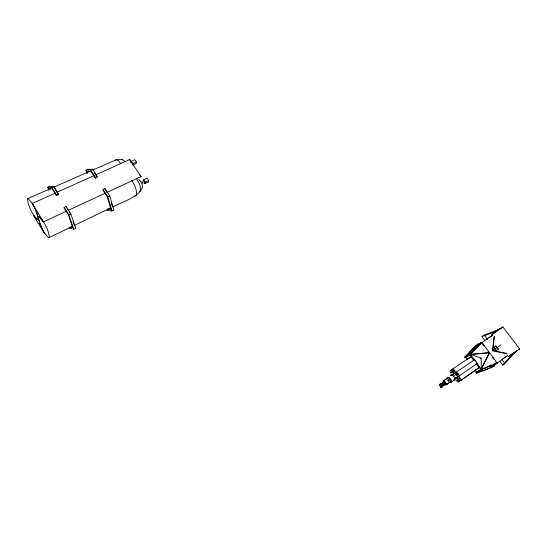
<?xml version="1.0" encoding="UTF-8"?>
<svg xmlns="http://www.w3.org/2000/svg" width="547" height="547" viewBox="0 0 547 547"><rect width="100%" height="100%" fill="white"/><g stroke="black" fill="none" stroke-linecap="round" stroke-linejoin="round"><path stroke-width="0.82" d="M451.439 374.948L451.925 375.201L451.535 375.126M85.927 170.199L87.835 169.344L92.614 169.221L97.27 176.449L97.236 177.201L95.308 178.076L95.335 177.331L90.679 170.09L85.927 170.199L86.898 173.324M106.884 210.39L111.985 210.978L113.892 210.075L109.701 195.915L104.976 188.599L103.041 189.488L103 190.226L107.226 196.783L111.014 209.474L107.212 209.05M104.935 189.33L104.976 188.599M131.13 162.862L131.301 161.358L134.904 159.724L136.401 161.987L136.21 163.491L133.338 164.797M494.454 336.268L492.847 350.449L492.437 350.716L494.044 336.549M132.62 165.126L132.798 163.621L131.301 161.358M143.341 181.358L143.553 179.901L147.157 178.219L148.675 180.517L148.449 181.966L144.852 183.648L144.1 182.5M144.852 183.648L145.071 182.199L143.553 179.901M453.306 376.63L456.752 373.676M112.757 206.93C119.267 202.958 152.88 193.105 139.047 179.614L138.692 179.628M481.545 342.689L469.299 355.092L465.203 357.868L464.574 357.218L468.663 354.435L469.613 351.974L478.215 343.913L478.844 344.555L481.928 342.429L497.237 363.058L494.009 365.04M454.571 379.05C454.201 380.486 456.663 377.027 457.996 376.678M442.284 383.18C442.297 383.215 443.412 383.597 442.838 383.406M442.838 385.218L442.072 383.502M442.687 384.056L442.817 383.652L442.079 383.426M442.974 383.16L442.687 382.811L442.851 383.173M442.776 384.862C443.35 386.004 443.227 385.512 442.605 384.083M443.173 383.823L443.843 385.197L443.056 384.814M443.658 382.688C444.417 383.338 443.583 382.079 444.8 384.473C444.301 384.773 443.808 384.329 443.446 382.962C443.596 383.358 444.554 385.498 444.622 384.083M443.104 383.782L444.212 384.801M443.371 385.526L443.255 384.609L442.154 383.693M443.767 384.698L443.795 384.972M443.74 384.616L442.933 383.98L443.227 384.336M444.267 383.584C442.208 382.565 444.697 384.527 443.706 382.797M449.354 379.037C450.701 378.428 450.619 381.615 448.615 381.122L447.802 379.994L449.443 378.866M443.179 383.037L442.879 382.695L443.357 383.139M458.577 376.425L476.786 363.687A2.441 1.251 52.5 0 0 476.061 361.43A2.441 1.251 52.5 0 0 474.071 360.076L455.918 372.302M481.244 369.416L489.558 352.706L470.16 354.333L481.928 342.429M473.292 360.63L473.716 360.124M49.025 237.603L49.38 237.042C48.321 229.542 44.574 222.034 39.288 216.619L38.605 216.537L38.29 217.18C39.425 224.619 43.104 232.017 48.314 237.446L49.025 237.603L72.826 226.143M480.663 343.352C479.616 344.815 479.869 342.511 480.745 343.441C481.955 342.025 479.322 343.947 480.922 342.723M479.411 343.762L479.541 344.268L479.411 343.762L479.227 344.48L478.741 344.227L478.297 344.678L479.049 344.535M479.671 344.104L479.904 343.427L479.541 344.268M479.767 343.66L481.004 343.113M476.786 346.135C475.603 347.81 477.34 345.656 476.916 346.566M477.046 345.834C478.912 344.521 476.3 347.065 477.675 345.26M475.569 347.824C476.95 346.012 474.338 348.562 476.198 347.249M476.423 346.976L476.157 346.709M477.312 346.101L477.934 345.526M479.049 344.603L478.967 344.213M478.557 344.945L492.977 334.962M479.904 343.427L480.034 343.858M475.938 346.983L475.309 347.55M441.689 384.09L441.463 384.035M443.097 385.341L442.817 384.951M444.561 384.042L444.287 383.666M448.615 381.122L447.802 379.994M513.257 353.581L515.212 352.247L504.956 363.516L502.768 364.993L499.801 361.218M512.409 354.36L502.672 365.047L504.956 363.516L502.105 359.68M500.751 328.48L502.994 326.915L519.65 349.013L508.3 356.582L511.616 354.176M484.779 340.405L481.975 336.637L483.008 335.913M470.29 352.569L469.613 351.974L470.29 352.569L469.791 354.586L473.846 360.111L474.345 359.776M464.574 357.218L475.61 345.711L478.215 343.913M470.194 351.837C479.487 344.131 468.348 352.172 471.029 352.603L474.379 349.533L473.531 348.774M465.203 357.868L470.29 354.251L481.141 358.135L481.374 369.334L475.965 372.555L476.369 373.362L491.691 367.516L494.42 365.847L493.476 364.008M471.863 351.427L471.029 352.603M473.955 349.13L478.871 344.528M478.297 344.678L478.789 344.268M479.281 343.926L479.227 344.48M497.9 330.06L498.618 329.554L484.239 335.092L481.975 336.637M511.725 354.258L511.418 354.511L515.301 352.09M511.862 354.435L511.554 354.695L516.641 351.283L516.259 351.489M495.384 332.091L495.042 332.33L496.307 331.455M493.955 364.856L495.288 363.926M502.638 358.811L507.479 355.721M496.772 363.345L507.554 355.83M496.519 330.983L497.148 330.552M458.571 381.888L476.246 369.663M460.67 380.521L478.42 368.247M498.659 329.615L499.937 328.733L497.435 330.415M488.956 337.745L492.314 335.434M451.111 382.291L454.454 379.987M498.796 329.793L500.067 328.911M500.984 344.856L492.847 350.449L506.734 353.451M443.084 382.907L439.726 385.191L440.971 386.92L444.328 384.637L443.084 382.907L442.564 383.249M439.152 384.767L440.39 383.946L442.359 386.702L441.114 387.515L439.152 384.767L439.774 384.719L441.381 386.961L446.12 383.734L444.513 381.498L443.836 381.936M441.114 387.515L441.258 387.037M442.359 386.702L442.038 386.92L440.062 384.172L440.39 383.946M444.896 383.741L445.805 385.013L451.22 381.334L448.478 377.526L443.063 381.197L443.979 382.469M455.521 378.326L456.889 377.389M445.805 385.013L451.22 381.334M495.91 345.895L493.804 347.331L496.245 350.6L498.351 349.164L495.705 346.025L498.351 349.164M483.206 335.817L484.239 335.092L487.514 339.489M452.102 375.016L454.837 373.143M443.063 381.197L448.478 377.526M451.829 375.235L455.254 372.89M440.444 384.281L444.513 381.498M497.428 330.361L494.912 332.152L495.247 331.933M498.529 329.998L499.473 329.356M514.03 352.856L516.505 351.099L516.122 351.304M27.924 198.554L27.453 198.876C28.28 206.472 32.123 214.499 37.722 219.709L38.228 219.47C37.511 211.86 33.586 203.689 27.924 198.554L50.604 188.585M496.717 331.147L502.994 326.915M450.325 370.599L470.14 357.136M497.052 330.627L498.618 329.554M495.192 332.268L491.815 334.532L499.739 329.123M513.872 353.095L515.192 352.247M513.886 352.753L515.165 351.912M473.415 360.391L473.846 360.111M493.804 347.331L496.245 350.6M440.957 383.905L441.634 383.468L443.241 385.71L442.564 386.148M441.949 383.556L442.899 383.399M480.628 358.47L481.141 358.135M489.558 352.706L469.791 354.586L469.155 353.936M439.726 385.191L440.246 384.849L441.491 386.585L440.971 386.92M515.944 351.27L517.25 350.422M443.186 385.279L443.713 384.944L442.311 383.098L442.721 383.16M445.436 384.172L446.12 383.734M476.218 364.213L477.169 363.611M441.381 386.961L442.058 386.524M475.965 372.555L480.191 369.922L497.237 363.058M476.369 373.362L480.608 370.736L483.35 370.695L494.42 365.847M488.977 366.449C491.24 365.929 487.794 367.324 489.791 366.155M496.232 362.305L496.84 363.304L495.808 362.052M489.114 366.798L489.927 366.504M490.201 366.08C492.095 365.273 490.057 367.078 490.44 366.039M490.338 366.428L491.158 366.134M491.432 365.69C493.524 365.334 490.789 366.032 491.815 365.991M491.575 366.039L492.389 365.745M493.873 365.273C494.467 364.705 491.862 365.916 494.372 364.541M493.551 364.835L493.934 365.136L493.791 364.794M494.406 364.863L494.023 364.555L494.748 364.651M494.495 364.275L494.987 364.61L494.495 364.275L495.315 363.981M495.377 364.281C496.963 363.885 494.481 363.324 495.22 364.37L494.638 364.623M493.9 364.822L493.086 365.116M493.23 365.458L494.515 364.89L494.023 364.555M494.167 364.904L495.459 364.329L495.172 363.871M518.344 349.724L519.65 349.013M115.595 160.121L116.306 159.703L122.419 159.553L125.236 161.645M121.837 159.881L122.419 159.553M485.38 367.857L483.657 368.945L487.261 367.105M74.365 225.405L110.453 208.038M69.237 228.188L73.715 229.138L75.698 228.195L70.884 214L66.173 206.479L64.156 207.409L64.184 208.133L68.396 214.868L72.744 227.586L70.344 227.094M145.071 182.199L148.675 180.517M64.156 207.409L68.867 214.944L70.884 214M111.985 210.978L107.759 196.817L109.701 195.915M55.438 193.023L32.225 203.505C37.914 212.899 38.878 224.072 44.533 233.473L33.599 215.607L36.362 218.732L38.03 219.791L38.502 217.815L39.575 217.774L43.48 221.829L66.707 211.06M68.259 210.342L105.421 193.118M106.973 192.4L141.037 176.613L129.721 159.485L95.677 174.855M132.798 163.621L136.401 161.987M58.481 194.014L58.515 194.746L56.498 195.655L56.464 194.923L58.481 194.014L53.838 186.589L49.695 186.383L47.712 187.265L48.82 190.411M95.335 177.331L97.27 176.449M56.984 192.325L94.125 175.553M47.712 187.265L51.821 187.491L53.838 186.589M90.679 170.09L92.614 169.221M53.736 187.211L89.715 171.396M92.84 170.021L116.306 159.703L118.501 160.859L120.757 163.69M487.575 366.599L491.268 364.979M484.259 335.755L496.423 331.051M495.965 364.028L495.459 364.329M441.702 383.939L441.668 383.556L443.015 384.842M492.252 365.396L492.225 365.847M491.015 365.786L490.987 366.237M475.999 364.24L476.355 364.193M139.246 191.395L140.463 190.869C141.215 186.664 138.863 182.548 136.757 179.06M134.89 195.833L135.793 195.84L136.408 195.197C137.297 189.864 134.309 184.681 131.656 180.257M48.656 188.777L52.341 189.002L56.498 195.655M443.145 384.363L443.453 385.341M109.099 208.161L111.39 208.407M492.437 350.716L507.131 353.888M442.824 385.806L442.803 385.478M144.107 180.852L144.661 181.542M139.847 175.512L141.037 176.613M472.177 350.477L472.813 351.126M468.663 354.435L469.299 355.092M142.446 183.04L142.911 183.389A1.162 0.349 64.2 0 0 142.993 183.019L142.056 181.536A1.162 0.349 64.2 0 0 141.974 181.905M481.483 342.737L484.088 346.114M488.081 351.632L489.168 352.959L480.861 369.656L476.656 363.94M492.457 357.526L493.962 359.427M470.29 354.251L475.288 361.054M476.225 362.326L481.374 369.334M465.688 357.376L467.179 359.406M475.131 370.264L476.622 372.295M444.137 380.493L446.892 384.315M440.267 384.028L442.236 386.777M105.776 190.643L106.624 191.949M103.041 189.488L107.759 196.817M94.323 172.667L95.157 173.96M95.992 175.259L96.826 176.551M95.308 178.076L91.137 171.594L86.87 171.662L87.356 173.242M443.808 384.951L443.767 385.054M54.358 188.093L56.854 192.086M57.681 193.412L58.515 194.746M67.042 208.544L67.883 209.891M69.148 211.908L69.989 213.255M51.821 187.491L56.464 194.923M32.225 203.505L43.48 221.829M482.413 368.856L483.35 370.695M480.328 368.61L481.271 370.469M480.191 369.922L480.608 370.736M129.721 159.485L131.273 162.876M495.582 363.721L495.726 364.07M495.144 364.083L495.288 364.432M494.666 364.172L494.878 364.582M494.194 364.452L494.344 364.993M493.257 365.013L493.462 365.417M491.603 365.587L491.746 365.936M490.365 365.977L490.577 366.381M489.551 366.203L489.763 366.606M489.141 366.346L489.353 366.75M68.867 214.944L73.715 229.138M73.113 221.877L74.46 225.856M111.273 203.019L111.985 205.398M66.173 206.479L66.194 207.204M455.774 374.251A2.468 1.21 53.1 0 1 456.834 372.425A2.468 1.21 53.1 0 1 459.015 375.803A2.468 1.21 53.1 0 1 456.465 375.317M456.779 374.401A0.848 0.417 53.1 0 1 456.943 373.642A0.848 0.417 53.1 0 1 457.818 374.572A0.848 0.417 53.1 0 1 457.354 375.01M450.468 375.741A3.077 1.491 53.3 0 1 452.458 375.263A3.077 1.491 53.3 0 1 454.776 378.469A3.077 1.491 53.3 0 1 453.586 380.056M447.152 378.592A3.084 1.484 53.4 0 1 448.916 377.444A3.084 1.484 53.4 0 1 451.466 380.986A3.084 1.484 53.4 0 1 449.696 382.121M450.831 373.266A2.448 1.19 53.4 0 1 450.625 370.476A2.448 1.19 53.4 0 1 453.347 372.931A2.448 1.19 53.4 0 1 452.137 374.449M467.726 359.174A2.42 1.238 52.8 0 1 469.155 358.593M451.514 372.876A0.841 0.41 53.4 0 1 451.213 371.981A0.841 0.41 53.4 0 1 451.856 372.042A0.841 0.41 53.4 0 1 452.383 372.958M455.781 379.926A2.462 1.197 53 0 0 458.427 381.95A2.462 1.197 53 0 0 458.215 379.297A2.475 1.21 53 0 0 460.895 380.131A2.475 1.21 53 0 0 458.885 376.712A2.475 1.21 53 0 0 457.6 378.271M455.419 378.873A2.462 1.197 53 0 1 457.367 378.367M476.608 369.095A2.434 1.238 52.5 0 1 475.514 369.704M457.162 379.31A0.848 0.41 53 0 1 457.764 380.315A0.848 0.41 53 0 1 457.155 380.452M475.685 364.261A2.448 1.251 52.4 0 1 478.372 366.312A2.448 1.251 52.4 0 1 477.736 368.391M458.543 378.189A0.848 0.417 53 0 1 459.254 378.073A0.848 0.417 53 0 1 459.706 379.201A0.848 0.417 53 0 1 458.762 378.736M452.13 374.941A2.448 1.19 53.2 0 1 453.066 374.695M455.487 377.731A2.448 1.19 53.2 0 1 455.377 378.51M469.764 358.141A2.434 1.244 52.8 0 1 471.801 357.615A2.434 1.244 52.8 0 1 473.155 360.897M453.231 371.153A0.848 0.417 53.3 0 1 453.566 370.565A0.848 0.417 53.3 0 1 454.359 371.591A0.848 0.417 53.3 0 1 453.75 371.823M443.104 382.579L443.419 382.893L443.104 382.579M444.055 383.85L444.362 384.172L444.068 383.823M444.485 383.556L445.08 384.322L444.485 383.556M443.59 382.223L443.877 382.572L443.61 382.196M452.137 370.729A2.462 1.203 53.3 0 0 455.152 373.273A2.462 1.203 53.3 0 0 454.003 369.751A2.462 1.203 53.3 0 0 452.137 370.729"/></g></svg>
